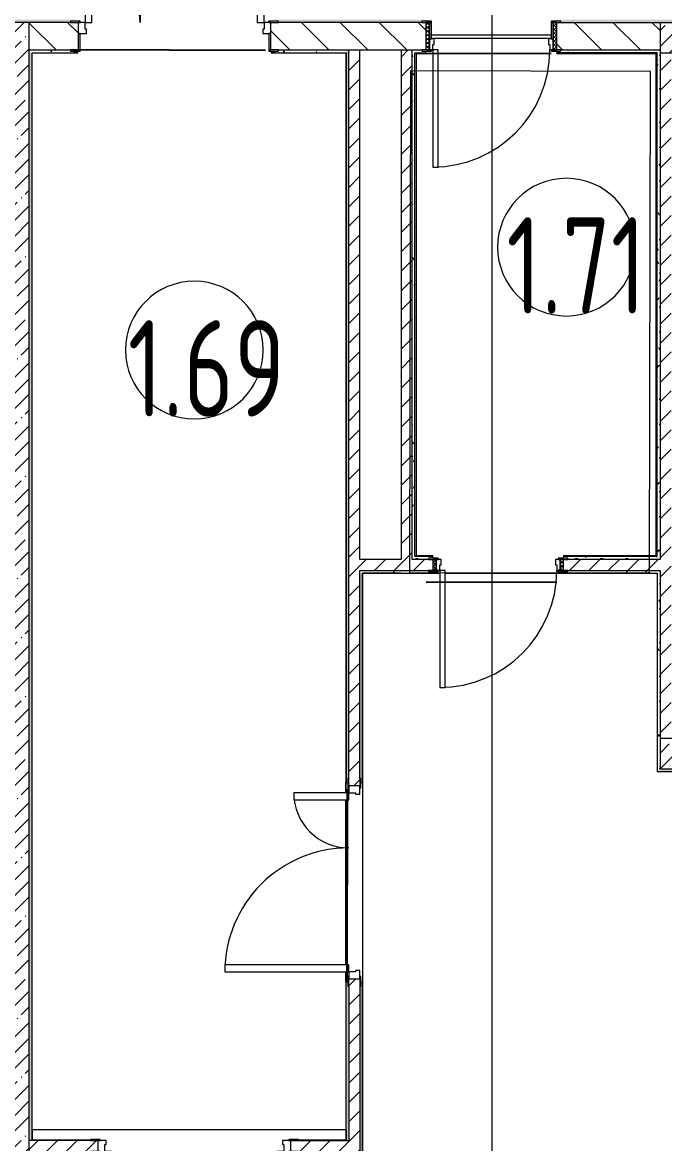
# Model space of a CAD drawing. Header units: millimetres. Extents: x -249154 to 415037, y -45458 to 354837.
# Drawn here: x 107365 to 112028, y 2321 to 10464 of the extents above; entities that cross this region are included whole.
import ezdxf

# ---------------------------------------------------------------- set-up
doc = ezdxf.new("R2010")
doc.units = ezdxf.units.MM
for name, color, linetype, lineweight in [('A-AREA-BNDY', 7, 'Continuous', 5), ('A-AREA-IDEN', 7, 'Continuous', 9), ('A-DOOR-2', 7, 'Continuous', 5), ('A-DOOR-FRAM-2', 7, 'Continuous', 5), ('A-FLOR', 7, 'Continuous', 9), ('A-WALL', 7, 'Continuous', 5), ('I-WALL', 7, 'Continuous', 5), ('Оси', 7, 'Continuous', 9)]:
    doc.layers.add(name, color=color, linetype=linetype, lineweight=lineweight)
for name, color, linetype, lineweight, true_color in [('A-DOOR-1', 7, 'Continuous', 5, 0xc0c0c0), ('A-DOOR-FRAM-1', 7, 'Continuous', 5, 0xc0c0c0), ('A-WALL-1', 9, 'Continuous', 5, 0x808080), ('A-WALL-FNSH-1', 9, 'Continuous', 5, 0x808080)]:
    doc.layers.add(name, color=color, linetype=linetype, lineweight=lineweight, true_color=true_color)
doc.styles.add('СПДС', font='ГОСТ тип А.ttf', dxfattribs={"width": 0.9})
pattern_1 = [(45, (64.7, -136.06), (-70.71068, 70.71068), [])]
pattern_2 = [(45, (64.7, -136.06), (-114.04925, 114.04925), []), (45, (178.75, -136.06), (-114.04925, 114.04925), [201.612, -40.322, 6.706, -33.617])]
pattern_3 = [(0, (64.7, -136.06), (243.84, 60.96), [20.117, -162.763, 20.117, -162.763, -975.36]), (0, (64.7, -136.06), (243.84, 60.96), [-365.76, 20.117, -345.643, 20.117, -162.763, -426.72]), (0, (64.7, -136.06), (243.84, 60.96), [-914.4, 20.117, -101.803, 20.117, -284.683]), (120, (156.14, -105.58), (-174.71291, 180.691634), [20.117, -162.763, 20.117, -162.763, -975.36]), (120, (156.14, -105.58), (-174.71291, 180.691634), [-365.76, 20.117, -345.643, 20.117, -162.763, -426.72]), (120, (156.14, -105.58), (-174.71291, 180.691634), [-914.4, 20.117, -101.803, 20.117, -284.683]), (240, (186.62, 16.34), (-69.12709, -241.651634), [20.117, -162.763, 20.117, -162.763, -975.36]), (240, (186.62, 16.34), (-69.12709, -241.651634), [-365.76, 20.117, -345.643, 20.117, -162.763, -426.72]), (240, (186.62, 16.34), (-69.12709, -241.651634), [-914.4, 20.117, -101.803, 20.117, -284.683])]

# ---------------------------------------------------------------- blocks, each defined once
blk = doc.blocks.new('110_Дверь_СКБ_1Ст_Внутренняя1 - Д-8 950x2100h_охрана-V22-Объем проектирования 1 этажа')
at = {"layer": 'A-DOOR-2'}
h = blk.add_hatch(dxfattribs=at)
h.set_pattern_fill('FP_33', color=256, style=0, pattern_type=2)
h.set_pattern_definition([(135, (1826.41, 164.685), (-14.14214, -14.14214), []), (225, (1826.41, 164.685), (14.14214, -14.14214), [])])
h.paths.add_polyline_path([(487.5, 100), (462.5, 100), (462.5, -100), (487.5, -100), (487.5, 13.7)])
at = {"layer": 'A-DOOR-FRAM-2'}
h = blk.add_hatch(dxfattribs=at)
h.set_pattern_fill('FP_34', color=256, style=0, pattern_type=2)
h.set_pattern_definition([(45, (-296.384, 164.685), (-14.1421, 14.1421), []), (135, (-296.384, 164.685), (-14.1421, -14.1421), [])])
h.paths.add_polyline_path([(-437.5, 100), (-462.5, 100), (-462.5, -100), (-437.5, -100), (-437.5, 16.5)])
at = {"layer": 'A-DOOR-1'}
for p, q in [((437.5, 950), (397.5, 950)), ((397.5, 950), (397.5, 100)), ((437.5, 100), (437.5, 950)), ((397.5, 100), (437.5, 100))]:
    blk.add_line(p, q, dxfattribs=at)
blk.add_arc((437.5, 100), 850, 90, 180, dxfattribs=at)
at = {"layer": 'A-DOOR-FRAM-1'}
for p, q in [((-422.5, 108), (-492.5, 108)), ((-492.5, 108), (-492.5, 100)), ((-492.5, 100), (-422.5, 100)), ((-437.5, 100), (-462.5, 100)), ((-462.5, 100), (-462.5, -100)), ((-412.5, 100), (-437.5, 100)), ((-437.5, 100), (-437.5, 20)), ((-437.5, -100), (-437.5, 100)), ((-422.5, 100), (-437.5, 100)), ((-437.5, 100), (-437.5, 99)), ((-437.5, 99), (-422.5, 99)), ((-422.5, 100), (-422.5, 108)), ((-422.5, 99), (-422.5, 100)), ((-412.5, 60), (-412.5, 100)), ((437.5, 100), (437.5, 60)), ((462.5, 100), (437.5, 100)), ((517.5, 108), (447.5, 108)), ((447.5, 108), (447.5, 100)), ((462.5, 100), (447.5, 100)), ((447.5, 100), (447.5, 99)), ((447.5, 100), (517.5, 100)), ((447.5, 99), (462.5, 99)), ((462.5, 20), (462.5, 100)), ((487.5, 100), (462.5, 100)), ((462.5, 100), (462.5, -100)), ((462.5, 99), (462.5, 100)), ((487.5, -100), (487.5, 100)), ((517.5, 100), (517.5, 108)), ((-437.5, 20), (-402.5, 20)), ((-422.5, 20), (-437.5, 20)), ((-437.5, 20), (-437.5, -100)), ((-422.5, -100), (-422.5, 20)), ((-402.5, 60), (-412.5, 60)), ((-402.5, 20), (-402.5, 60)), ((437.5, 60), (427.5, 60)), ((427.5, 60), (427.5, 20)), ((427.5, 20), (462.5, 20)), ((462.5, 20), (447.5, 20)), ((447.5, 20), (447.5, -100)), ((462.5, -100), (462.5, 20)), ((-422.5, -100), (-492.5, -100)), ((-492.5, -100), (-492.5, -108)), ((-492.5, -108), (-422.5, -108)), ((-462.5, -100), (-437.5, -100)), ((-437.5, -100), (-422.5, -100)), ((-422.5, -108), (-422.5, -100)), ((447.5, -100), (462.5, -100)), ((517.5, -100), (447.5, -100)), ((447.5, -100), (447.5, -108)), ((447.5, -108), (517.5, -108)), ((462.5, -100), (487.5, -100)), ((517.5, -108), (517.5, -100))]:
    blk.add_line(p, q, dxfattribs=at)
blk = doc.blocks.new('110_Дверь_СКБ_1Ст_Внутренняя1 - Д-8 950x2100h_охрана-32224770-Объем проектирования 1 этажа')
at = {"layer": 'A-DOOR-2'}
h = blk.add_hatch(dxfattribs=at)
h.set_pattern_fill('FP_35', color=256, style=0, pattern_type=2)
h.set_pattern_definition([(135, (1826.41, 104.685), (-14.14214, -14.14214), []), (225, (1826.41, 104.685), (14.14214, -14.14214), [])])
h.paths.add_polyline_path([(462.5, 40), (462.5, -40), (487.5, -40), (486.7, 40)])
at = {"layer": 'A-DOOR-FRAM-2'}
h = blk.add_hatch(dxfattribs=at)
h.set_pattern_fill('FP_36', color=256, style=0, pattern_type=2)
h.set_pattern_definition([(45, (-296.384, 104.685), (-14.1421, 14.1421), []), (135, (-296.384, 104.685), (-14.1421, -14.1421), [])])
h.paths.add_polyline_path([(-437.5, 40), (-462.5, 40), (-462.5, -40), (-437.5, -39.4), (-437.5, 39.4)])
at = {"layer": 'A-DOOR-1'}
for p, q in [((437.5, 890), (397.5, 890)), ((397.5, 890), (397.5, 40)), ((437.5, 40), (437.5, 890)), ((397.5, 40), (437.5, 40))]:
    blk.add_line(p, q, dxfattribs=at)
blk.add_arc((437.5, 40), 850, 90, 180, dxfattribs=at)
at = {"layer": 'A-DOOR-FRAM-1'}
for p, q in [((-422.5, 48), (-492.5, 48)), ((-492.5, 48), (-492.5, 40)), ((-492.5, 40), (-422.5, 40)), ((-437.5, 40), (-462.5, 40)), ((-462.5, 40), (-462.5, -40)), ((-412.5, 40), (-437.5, 40)), ((-437.5, 40), (-437.5, -40)), ((-437.5, -40), (-437.5, 40)), ((-422.5, 40), (-437.5, 40)), ((-437.5, 40), (-437.5, 39)), ((-437.5, 39), (-422.5, 39)), ((-422.5, 40), (-422.5, 48)), ((-422.5, 39), (-422.5, 40)), ((-412.5, 0), (-412.5, 40)), ((-402.5, 0), (-412.5, 0)), ((-402.5, -40), (-402.5, 0)), ((437.5, 0), (427.5, 0)), ((427.5, 0), (427.5, -40)), ((437.5, 40), (437.5, 0)), ((462.5, 40), (437.5, 40)), ((517.5, 48), (447.5, 48)), ((447.5, 48), (447.5, 40)), ((462.5, 40), (447.5, 40)), ((447.5, 40), (447.5, 39)), ((447.5, 40), (517.5, 40)), ((447.5, 39), (462.5, 39)), ((462.5, -40), (462.5, 40)), ((487.5, 40), (462.5, 40)), ((462.5, 40), (462.5, -40)), ((462.5, 39), (462.5, 40)), ((487.5, -40), (487.5, 40)), ((517.5, 40), (517.5, 48)), ((-422.5, -40), (-492.5, -40)), ((-492.5, -40), (-492.5, -48)), ((-492.5, -48), (-422.5, -48)), ((-462.5, -40), (-437.5, -40)), ((-422.5, -39), (-437.5, -39)), ((-437.5, -39), (-437.5, -40)), ((-437.5, -40), (-402.5, -40)), ((-437.5, -40), (-422.5, -40)), ((-422.5, -40), (-422.5, -39)), ((-422.5, -48), (-422.5, -40)), ((427.5, -40), (462.5, -40)), ((462.5, -39), (447.5, -39)), ((447.5, -39), (447.5, -40)), ((447.5, -40), (462.5, -40)), ((517.5, -40), (447.5, -40)), ((447.5, -40), (447.5, -48)), ((447.5, -48), (517.5, -48)), ((462.5, -40), (462.5, -39)), ((462.5, -40), (487.5, -40)), ((517.5, -48), (517.5, -40))]:
    blk.add_line(p, q, dxfattribs=at)
blk = doc.blocks.new('110_Дверь_СКБ_2Ст - Д-2а_л_ Из коридора на лестницу-32216062-Объем проектирования 1 этажа')
at = {"layer": 'A-DOOR-1'}
for p, q in [((662.5, 1000), (612.5, 1000)), ((612.5, 1000), (612.5, 100)), ((662.5, 100), (662.5, 1000)), ((-637.5, 500), (-637.5, 100)), ((-587.5, 500), (-637.5, 500)), ((-587.5, 100), (-587.5, 500)), ((-637.5, 100), (-587.5, 100)), ((612.5, 100), (662.5, 100))]:
    blk.add_line(p, q, dxfattribs=at)
for centre, radius, start, end in [((662.5, 100), 900, 90, 180), ((-637.5, 100), 400, 360, 90)]:
    blk.add_arc(centre, radius, start, end, dxfattribs=at)
at = {"layer": 'A-DOOR-FRAM-1'}
for p, q in [((-672.5, 108), (-742.5, 108)), ((-742.5, 108), (-742.5, 100)), ((-742.5, 100), (-672.5, 100)), ((-637.5, 100), (-687.5, 100)), ((-687.5, 100), (-687.5, 20)), ((-672.5, 100), (-672.5, 108)), ((-637.5, 50), (-637.5, 100)), ((662.5, 100), (662.5, 50)), ((712.5, 100), (662.5, 100)), ((767.5, 108), (697.5, 108)), ((697.5, 108), (697.5, 100)), ((697.5, 100), (767.5, 100)), ((712.5, 20), (712.5, 100)), ((767.5, 100), (767.5, 108)), ((-687.5, 20), (-627.5, 20)), ((-672.5, 20), (-687.5, 20)), ((-687.5, 20), (-687.5, -100)), ((-672.5, -100), (-672.5, 20)), ((-627.5, 50), (-637.5, 50)), ((-627.5, 20), (-627.5, 50)), ((662.5, 50), (652.5, 50)), ((652.5, 50), (652.5, 20)), ((652.5, 20), (712.5, 20)), ((712.5, 20), (697.5, 20)), ((697.5, 20), (697.5, -100)), ((712.5, -100), (712.5, 20)), ((-672.5, -100), (-742.5, -100)), ((-742.5, -100), (-742.5, -108)), ((-742.5, -108), (-672.5, -108)), ((-687.5, -100), (-672.5, -100)), ((-672.5, -108), (-672.5, -100)), ((697.5, -100), (712.5, -100)), ((767.5, -100), (697.5, -100)), ((697.5, -100), (697.5, -108)), ((697.5, -108), (767.5, -108)), ((767.5, -108), (767.5, -100))]:
    blk.add_line(p, q, dxfattribs=at)
blk = doc.blocks.new('110_Дверь_СКБ_2Ст - Д-5_п_ Из игровой в коридор-32215844-Объем проектирования 1 этажа')
at = {"layer": 'A-DOOR-1'}
for p, q in [((-637.5, 940), (-637.5, 40)), ((-587.5, 940), (-637.5, 940)), ((-587.5, 40), (-587.5, 940)), ((662.5, 440), (612.5, 440)), ((612.5, 440), (612.5, 40)), ((662.5, 40), (662.5, 440)), ((-637.5, 40), (-587.5, 40)), ((612.5, 40), (662.5, 40))]:
    blk.add_line(p, q, dxfattribs=at)
for centre, radius, start, end in [((-637.5, 40), 900, 0, 90), ((662.5, 40), 400, 90, 180)]:
    blk.add_arc(centre, radius, start, end, dxfattribs=at)
at = {"layer": 'A-DOOR-FRAM-1'}
for p, q in [((-672.5, 48), (-742.5, 48)), ((-742.5, 48), (-742.5, 40)), ((-742.5, 40), (-672.5, 40)), ((-637.5, 40), (-687.5, 40)), ((-687.5, 40), (-687.5, -40)), ((-672.5, 40), (-672.5, 48)), ((-637.5, -10), (-637.5, 40)), ((662.5, 40), (662.5, -10)), ((712.5, 40), (662.5, 40)), ((767.5, 48), (697.5, 48)), ((697.5, 48), (697.5, 40)), ((697.5, 40), (767.5, 40)), ((712.5, -40), (712.5, 40)), ((767.5, 40), (767.5, 48)), ((-672.5, -40), (-742.5, -40)), ((-742.5, -40), (-742.5, -48)), ((-742.5, -48), (-672.5, -48)), ((-672.5, -39), (-687.5, -39)), ((-687.5, -39), (-687.5, -40)), ((-687.5, -40), (-627.5, -40)), ((-687.5, -40), (-672.5, -40)), ((-672.5, -40), (-672.5, -39)), ((-672.5, -48), (-672.5, -40)), ((-627.5, -10), (-637.5, -10)), ((-627.5, -40), (-627.5, -10)), ((662.5, -10), (652.5, -10)), ((652.5, -10), (652.5, -40)), ((652.5, -40), (712.5, -40)), ((712.5, -39), (697.5, -39)), ((697.5, -39), (697.5, -40)), ((697.5, -40), (712.5, -40)), ((767.5, -40), (697.5, -40)), ((697.5, -40), (697.5, -48)), ((697.5, -48), (767.5, -48)), ((712.5, -40), (712.5, -39)), ((767.5, -48), (767.5, -40))]:
    blk.add_line(p, q, dxfattribs=at)
blk = doc.blocks.new('110_Дверь_СКБ_2Ст - Д-2а_п_ Из коридора на лестницу-32239107-Объем проектирования 1 этажа')
at = {"layer": 'A-DOOR-1'}
for p, q in [((-637.5, 940), (-637.5, 40)), ((-587.5, 940), (-637.5, 940)), ((-587.5, 40), (-587.5, 940)), ((662.5, 440), (612.5, 440)), ((612.5, 440), (612.5, 40)), ((662.5, 40), (662.5, 440)), ((-637.5, 40), (-587.5, 40)), ((612.5, 40), (662.5, 40))]:
    blk.add_line(p, q, dxfattribs=at)
for centre, radius, start, end in [((-637.5, 40), 900, 0, 90), ((662.5, 40), 400, 90, 180)]:
    blk.add_arc(centre, radius, start, end, dxfattribs=at)
at = {"layer": 'A-DOOR-FRAM-1'}
for p, q in [((-672.5, 48), (-742.5, 48)), ((-742.5, 48), (-742.5, 40)), ((-742.5, 40), (-672.5, 40)), ((-637.5, 40), (-687.5, 40)), ((-687.5, 40), (-687.5, -40)), ((-672.5, 40), (-672.5, 48)), ((-637.5, -10), (-637.5, 40)), ((662.5, 40), (662.5, -10)), ((712.5, 40), (662.5, 40)), ((767.5, 48), (697.5, 48)), ((697.5, 48), (697.5, 40)), ((697.5, 40), (767.5, 40)), ((712.5, -40), (712.5, 40)), ((767.5, 40), (767.5, 48)), ((-672.5, -40), (-742.5, -40)), ((-742.5, -40), (-742.5, -48)), ((-742.5, -48), (-672.5, -48)), ((-672.5, -39), (-687.5, -39)), ((-687.5, -39), (-687.5, -40)), ((-687.5, -40), (-627.5, -40)), ((-687.5, -40), (-672.5, -40)), ((-672.5, -40), (-672.5, -39)), ((-672.5, -48), (-672.5, -40)), ((-627.5, -10), (-637.5, -10)), ((-627.5, -40), (-627.5, -10)), ((662.5, -10), (652.5, -10)), ((652.5, -10), (652.5, -40)), ((652.5, -40), (712.5, -40)), ((712.5, -39), (697.5, -39)), ((697.5, -39), (697.5, -40)), ((697.5, -40), (712.5, -40)), ((767.5, -40), (697.5, -40)), ((697.5, -40), (697.5, -48)), ((697.5, -48), (767.5, -48)), ((712.5, -40), (712.5, -39)), ((767.5, -48), (767.5, -40))]:
    blk.add_line(p, q, dxfattribs=at)
blk = doc.blocks.new('Марка_Помещения - Номер-25198446-Объем проектирования 1 этажа')
at = {"layer": 'A-AREA-IDEN'}
for start, end in [(360, 180), (180, 360)]:
    blk.add_arc((0, 0), 2.5, start, end, dxfattribs=at)

msp = doc.modelspace()

# ---------------------------------------------------------------- hatches: boundary and pattern name
at = {"layer": 'I-WALL'}
h = msp.add_hatch(dxfattribs=at)
h.set_pattern_fill('FP_191', color=256, style=0, pattern_type=2)
h.set_pattern_definition(pattern_3)
h.paths.add_polyline_path([(119394.7, 10463.9), (121254.7, 10463.9), (121254.6, 10483.9), (111244.7, 10483.9), (111244.7, 10471.9), (111274.7, 10471.9), (111274.7, 10463.9), (118009.5, 10463.9)])
h.paths.add_polyline_path([(109224.7, 10463.9), (110264.7, 10463.9), (110264.7, 10471.9), (110294.7, 10471.9), (110294.7, 10483.9), (109194.7, 10483.9), (109194.7, 10471.9), (109224.7, 10471.9), (109224.7, 10464.5)])
h.paths.add_polyline_path([(107194.7, 10463.9), (107714.7, 10464.2), (107714.7, 10471.9), (107744.7, 10471.9), (107744.7, 10483.9), (105159.7, 10483.9), (105159.7, 10471.9), (105189.7, 10471.9), (105189.7, 10463.9), (107021.2, 10463.9)])
h.paths.add_polyline_path([(102895.1, 10463.9), (103679.7, 10464.2), (103679.7, 10471.9), (103709.7, 10471.9), (103709.7, 10483.9), (100893.7, 10483), (100873.7, 10463.9), (101674.7, 10463.9)])
h.paths.add_polyline_path([(100873.7, 10463.9), (100893.7, 10483.9), (100873.7, 10483.9)])
h = msp.add_hatch(dxfattribs=at)
h.set_pattern_fill('FP_1', color=256, style=0, pattern_type=2)
h.set_pattern_definition(pattern_2)
h.paths.add_polyline_path([(107414.7, 2263.9), (107414.7, 10243.9), (107194.7, 10263.9), (107194.7, 2263.9), (107414.5, 2263.9)])
h.paths.add_polyline_path([(107414.7, 10243.9), (107414.7, 10463.9), (107194.7, 10463.9), (107194.7, 10263.9)])
h = msp.add_hatch(dxfattribs=at)
h.set_pattern_fill('FP_23', color=256, style=0, pattern_type=2)
h.set_pattern_definition([(135, (64.7, -136.06), (-141.42136, -141.42136), [])])
h.paths.add_polyline_path([(119414.7, 10263.9), (121274.7, 10263.9), (121274.7, 10463.9), (119394.7, 10463.9), (119394.7, 10263.9), (119399.6, 10263.9)])
h.paths.add_polyline_path([(111274.7, 10263.9), (111994.7, 10263.9), (111994.7, 10463.9), (111244.7, 10463.9), (111244.7, 10263.9)])
h.paths.add_polyline_path([(110194.7, 10263.9), (110294.7, 10263.9), (110294.7, 10463.9), (109169.7, 10463.9), (109169.7, 10263.9), (110115.8, 10263.9)])
h.paths.add_polyline_path([(107745.5, 10263.9), (107769.7, 10263.9), (107769.7, 10463.9), (107414.7, 10463.9), (107414.7, 10263.9), (107744.7, 10263.9)])
h = msp.add_hatch(dxfattribs=at)
h.set_pattern_fill('FP_1', color=256, style=0, pattern_type=2)
h.set_pattern_definition(pattern_2)
h.paths.add_polyline_path([(119314.7, 10243.9), (119394.7, 10243.9), (119394.7, 10463.9), (111994.7, 10463.9), (111994.7, 10243.9), (119043.6, 10243.9)])
h = msp.add_hatch(dxfattribs=at)
h.set_pattern_fill('FP_191', color=256, style=0, pattern_type=2)
h.set_pattern_definition(pattern_3)
h.paths.add_polyline_path([(107434.7, 10243.9), (107744.7, 10243.9), (107744.7, 10255.9), (107714.7, 10255.9), (107714.7, 10263.9), (107414.7, 10263.9), (107414.7, 10243.9)])
h.paths.add_polyline_path([(109713.7, 10243.9), (109714.6, 10263.9), (109224.7, 10262.8), (109224.7, 10255.9), (109194.7, 10255.9), (109194.7, 10243.9), (109224.7, 10243.9)])
h = msp.add_hatch(dxfattribs=at)
h.set_pattern_fill('FP_191', color=256, style=0, pattern_type=2)
h.set_pattern_definition(pattern_3)
h.paths.add_polyline_path([(109734.7, 2343.9), (109734.2, 3463.9), (109726.7, 3463.9), (109726.7, 3493.9), (109714.7, 3493.9), (109714.7, 2344.9)])
h.paths.add_polyline_path([(109726.7, 4943.9), (109726.7, 4973.9), (109734.7, 4973.9), (109734.7, 10263.9), (109714.7, 10263.9), (109714.7, 4943.9)])
h = msp.add_hatch(dxfattribs=at)
h.set_pattern_fill('FP_22', color=256, style=0, pattern_type=2)
h.set_pattern_definition(pattern_1)
h.paths.add_polyline_path([(109787.7, -11.1), (109814.7, -11.1), (109814.6, 3518.9), (109734.7, 3518.9), (109734.7, -11.1)])
h.paths.add_polyline_path([(109734.7, 4918.9), (109814.7, 4918.9), (109814.7, 10263.9), (109734.7, 10263.9), (109734.7, 4943.9)])
h = msp.add_hatch(dxfattribs=at)
h.set_pattern_fill('FP_22', color=256, style=0, pattern_type=2)
h.set_pattern_definition(pattern_1)
h.paths.add_polyline_path([(110115.8, 6563.9), (110194.7, 6563.9), (110194.7, 10263.9), (110114.7, 10263.9), (110114.7, 6563.9)])
h = msp.add_hatch(dxfattribs=at)
h.set_pattern_fill('FP_191', color=256, style=0, pattern_type=2)
h.set_pattern_definition(pattern_3)
h.paths.add_polyline_path([(110194.7, 6583.9), (110214.7, 6583.9), (110214.7, 10263.9), (110194.7, 10263.9), (110194.7, 7276.5)])
h = msp.add_hatch(dxfattribs=at)
h.set_pattern_fill('FP_191', color=256, style=0, pattern_type=2)
h.set_pattern_definition(pattern_3)
h.paths.add_polyline_path([(111974.2, 10243.9), (111994.7, 10243.9), (111994.7, 10263.9), (111274.7, 10263.1), (111274.7, 10255.9), (111244.7, 10255.9), (111244.7, 10243.9), (111965.7, 10243.9)])
h.paths.add_polyline_path([(110294.7, 10243.9), (110294.7, 10255.9), (110264.7, 10256.4), (110264.7, 10263.9), (110214.7, 10263.9), (110214.7, 10243.9), (110264.7, 10243.9)])
h = msp.add_hatch(dxfattribs=at)
h.set_pattern_fill('FP_191', color=256, style=0, pattern_type=2)
h.set_pattern_definition(pattern_3)
h.paths.add_polyline_path([(107431.7, 2343.9), (107434.7, 2343.9), (107434.7, 10242.9), (107414.7, 10243.9), (107414.7, 2343.9)])
h = msp.add_hatch(dxfattribs=at)
h.set_pattern_fill('FP_191', color=256, style=0, pattern_type=2)
h.set_pattern_definition(pattern_3)
h.paths.add_polyline_path([(111994.7, 6563.9), (111994.7, 10243.9), (111974.7, 10243.9), (111974.7, 6563.9)])
h = msp.add_hatch(dxfattribs=at)
h.set_pattern_fill('FP_22', color=256, style=0, pattern_type=2)
h.set_pattern_definition(pattern_1)
h.paths.add_polyline_path([(112074.7, 5263.9), (112074.7, 10243.9), (111994.7, 10243.9), (111994.7, 5263.9)])
h = msp.add_hatch(dxfattribs=at)
h.set_pattern_fill('FP_22', color=256, style=0, pattern_type=2)
h.set_pattern_definition(pattern_1)
h.paths.add_polyline_path([(109814.7, 6483.9), (110344.7, 6483.9), (110344.7, 6563.9), (109814.7, 6563.9)])
h.paths.add_polyline_path([(111305.7, 6483.9), (111994.7, 6483.9), (111994.7, 6563.9), (111294.7, 6563.9), (111294.7, 6483.9)])
h = msp.add_hatch(dxfattribs=at)
h.set_pattern_fill('FP_191', color=256, style=0, pattern_type=2)
h.set_pattern_definition(pattern_3)
h.paths.add_polyline_path([(111324.7, 6563.9), (111974.7, 6563.9), (111974.7, 6583.9), (111294.7, 6583.9), (111294.7, 6571.9), (111324.7, 6571.9), (111324.7, 6564.8)])
h.paths.add_polyline_path([(110214.7, 6563.9), (110314.7, 6563.9), (110314.7, 6571.9), (110344.7, 6571.9), (110344.7, 6583.9), (110194.7, 6583.9), (110194.7, 6563.9)])
h = msp.add_hatch(dxfattribs=at)
h.set_pattern_fill('FP_191', color=256, style=0, pattern_type=2)
h.set_pattern_definition(pattern_3)
h.paths.add_polyline_path([(110344.7, 6463.9), (110344.7, 6475.9), (110314.7, 6475.9), (110314.7, 6483.9), (109814.7, 6483.9), (109835.7, 6463.9), (110314.7, 6463.9)])
h.paths.add_polyline_path([(111973.7, 6463.9), (111994.7, 6483.9), (111324.7, 6483.1), (111324.7, 6475.9), (111294.7, 6475.9), (111294.7, 6463.9), (111324.7, 6463.9)])
h.paths.add_polyline_path([(109834.7, 6463.9), (109814.7, 6483.9), (109814.7, 6463.9)])
h.paths.add_polyline_path([(111974.7, 6463.9), (111994.7, 6463.9), (111994.7, 6483.9)])
h = msp.add_hatch(dxfattribs=at)
h.set_pattern_fill('FP_191', color=256, style=0, pattern_type=2)
h.set_pattern_definition(pattern_3)
h.paths.add_polyline_path([(109814.7, 13.9), (109834.7, 33.9), (109834.7, 3493.9), (109822.7, 3493.9), (109822.7, 3463.9), (109814.7, 3463.9), (109814.7, 33.9)])
h.paths.add_polyline_path([(109834.7, 4943.9), (109834.7, 6463.9), (109814.7, 6463.9), (109814.7, 4973.9), (109822.7, 4973.9), (109822.7, 4943.9)])
h = msp.add_hatch(dxfattribs=at)
h.set_pattern_fill('FP_191', color=256, style=0, pattern_type=2)
h.set_pattern_definition(pattern_3)
h.paths.add_polyline_path([(111974.7, 5023.9), (111994.7, 5024.7), (111994.7, 6463.9), (111974.7, 6463.9), (111974.7, 5043.9)])
h = msp.add_hatch(dxfattribs=at)
h.set_pattern_fill('FP_1', color=256, style=0, pattern_type=2)
h.set_pattern_definition(pattern_2)
h.paths.add_polyline_path([(118534.4, 5043.9), (119394.7, 5043.9), (119394.7, 5263.9), (118494.7, 5263.9), (118494.7, 5043.9), (118524.7, 5043.9)])
h.paths.add_polyline_path([(112574.7, 5043.9), (117444.7, 5043.9), (117444.7, 5263.9), (111994.7, 5263.9), (111994.7, 5043.9), (112509.7, 5043.9)])
h = msp.add_hatch(dxfattribs=at)
h.set_pattern_fill('FP_191', color=256, style=0, pattern_type=2)
h.set_pattern_definition(pattern_3)
h.paths.add_polyline_path([(118934.7, 5023.9), (119353.7, 5023.9), (119354.7, 5043.9), (118524.7, 5043.2), (118524.7, 5035.9), (118494.7, 5035.9), (118494.7, 5023.9), (118591, 5023.9)])
h.paths.add_polyline_path([(117444.7, 5023.9), (117444.7, 5035.9), (117414.7, 5035.9), (117414.7, 5043.9), (111994.7, 5043.9), (111994.7, 5023.9), (117414.7, 5023.9)])
h = msp.add_hatch(dxfattribs=at)
h.set_pattern_fill('FP_22', color=256, style=0, pattern_type=2)
h.set_pattern_definition(pattern_1)
h.paths.add_polyline_path([(109734.7, 2263.9), (109734.7, 2343.9), (109313.7, 2343.9), (109313.7, 2263.9), (109729.3, 2263.9)])
h.paths.add_polyline_path([(107414.7, 2263.9), (107913.7, 2263.9), (107913.7, 2343.9), (107414.7, 2343.9)])

# ---------------------------------------------------------------- linework, layer by layer
for points in [[(107730.4, 10266.6), (109130.4, 10263.3)], [(110255.3, 10240.7), (111205.3, 10238.5)], [(110296.3, 6400.6), (111246.3, 6398.3)], [(109722.8, 4896.9), (109719.5, 3496.9)]]:
    msp.add_lwpolyline(points)
at = {"layer": 'A-AREA-BNDY', "flags": 128}
msp.add_lwpolyline([(111926, 10107.8), (110184, 10111.9), (110175.5, 6469.9), (111917.5, 6465.8)], close=True, dxfattribs=at)
at = {"layer": 'A-FLOR'}
for p, q in [((111204.7, 10370.2), (110334.7, 10370.2)), ((110334.7, 10350.2), (111204.7, 10350.2)), ((107434.7, 10243.9), (107744.7, 10243.9)), ((107434.7, 2420.9), (107434.7, 10242.9)), ((107744.7, 10243.9), (107744.7, 10255.9)), ((109194.7, 10255.9), (109194.7, 10243.9)), ((109194.7, 10243.9), (109713.7, 10243.9)), ((109714.7, 4868.9), (109714.7, 10243.9)), ((111244.7, 10255.9), (111244.7, 10243.9)), ((110344.7, 6571.9), (110344.7, 6583.9)), ((111294.7, 6583.9), (111294.7, 6571.9)), ((109834.7, 4943.9), (109834.7, 6463.9)), ((110115.8, 6463.9), (110394.7, 6463.9)), ((110344.7, 6463.9), (110344.7, 6475.9)), ((110434.7, 6463.9), (111973.7, 6463.9)), ((111294.7, 6475.9), (111294.7, 6463.9)), ((111974.7, 6463.9), (111974.7, 5023.9)), ((111974.7, 5023.9), (117494.7, 5023.9)), ((109713.7, 4868.9), (109713.7, 4943.9)), ((109714.7, 4943.9), (109726.7, 4943.9)), ((109822.7, 4943.9), (109834.7, 4943.9)), ((109713.7, 3618.9), (109713.7, 4818.9)), ((109714.7, 3618.9), (109714.7, 4818.9)), ((109713.7, 3493.9), (109713.7, 3568.9)), ((109714.7, 2420.9), (109714.7, 3568.9)), ((109726.7, 3493.9), (109714.7, 3493.9)), ((109834.7, 3493.9), (109822.7, 3493.9)), ((109834.7, 38.9), (109834.7, 3493.9)), ((109714.7, 2420.9), (107434.7, 2420.9))]:
    msp.add_line(p, q, dxfattribs=at)
at = {"layer": 'A-WALL'}
for p, q in [((107414.7, 2263.9), (107414.7, 10463.9)), ((110194.7, 10263.9), (110264.7, 10263.9)), ((111274.7, 10263.9), (111994.7, 10263.9)), ((107434.7, 10242.9), (107434.7, 10243.9)), ((111973.7, 6463.9), (111974.7, 6463.9)), ((109734.7, 3463.9), (109734.7, 2343.9)), ((107434.7, 2420.9), (107434.7, 2343.9)), ((109714.7, 2420.9), (109714.7, 2344.9)), ((107858.7, 2343.9), (107414.7, 2343.9)), ((109368.7, 2343.9), (109734.7, 2343.9))]:
    msp.add_line(p, q, dxfattribs=at)
at = {"layer": 'A-WALL-1'}
for p, q in [((107714.7, 10463.9), (105189.7, 10463.9)), ((110264.7, 10463.9), (109224.7, 10463.9)), ((111274.7, 10463.9), (121274.7, 10463.9)), ((111994.7, 10463.9), (111994.7, 6563.9)), ((107414.7, 10263.9), (107714.7, 10263.9)), ((109224.7, 10263.9), (110194.7, 10263.9)), ((109734.7, 4973.9), (109734.7, 10263.9)), ((109814.7, 6563.9), (109814.7, 10263.9)), ((110114.7, 10263.9), (110114.7, 6563.9)), ((110194.7, 6563.9), (110194.7, 10263.9)), ((109713.7, 10243.9), (109714.7, 10243.9)), ((109714.7, 10243.9), (109714.7, 4943.9)), ((110294.7, 10243.9), (110294.7, 10255.9)), ((111244.7, 10255.9), (111244.7, 10243.9)), ((111994.7, 10243.9), (119394.7, 10243.9)), ((110114.7, 6563.9), (109814.7, 6563.9)), ((110314.7, 6563.9), (110194.7, 6563.9)), ((111994.7, 6563.9), (111324.7, 6563.9)), ((109814.7, 6483.9), (110314.7, 6483.9)), ((109814.7, 4973.9), (109814.7, 6483.9)), ((109834.7, 6463.9), (109835.7, 6463.9)), ((111324.7, 6483.9), (111994.7, 6483.9)), ((111994.7, 6483.9), (111994.7, 5043.9)), ((115624.7, 5263.9), (111994.7, 5263.9)), ((111994.7, 5043.9), (117414.7, 5043.9)), ((109814.7, 3463.9), (109814.7, -11.1))]:
    msp.add_line(p, q, dxfattribs=at)
at = {"layer": 'A-WALL-FNSH-1'}
for p, q in [((107435.7, 10242.9), (107769.7, 10242.9)), ((107435.7, 2344.9), (107435.7, 10242.9)), ((107769.7, 10243.9), (107744.7, 10243.9)), ((107769.7, 10242.9), (107769.7, 10243.9)), ((109194.7, 10243.9), (109169.7, 10243.9)), ((109169.7, 10243.9), (109169.7, 10242.9)), ((109169.7, 10242.9), (109713.7, 10242.9)), ((109713.7, 10242.9), (109713.7, 4943.9)), ((110115.8, 6463.9), (109835.7, 6463.9)), ((109835.7, 34.9), (109835.7, 6462.9)), ((109835.7, 6462.9), (110344.7, 6462.9)), ((110344.7, 6462.9), (110344.7, 6463.9)), ((111294.7, 6463.9), (111294.7, 6462.9)), ((111294.7, 6462.9), (111973.7, 6462.9)), ((111973.7, 6462.9), (111973.7, 5022.9)), ((111973.7, 5022.9), (117444.7, 5022.9)), ((109834.7, 4943.9), (109834.7, 33.9)), ((109713.7, 3493.9), (109713.7, 2343.9)), ((107858.7, 2344.9), (107435.7, 2344.9)), ((109714.7, 2344.9), (109368.7, 2344.9))]:
    msp.add_line(p, q, dxfattribs=at)
at = {"layer": 'I-WALL'}
for p, q in [((110214.7, 10243.9), (110294.7, 10243.9)), ((110214.7, 6583.9), (110214.7, 10243.9)), ((110294.7, 10234.9), (110223.7, 10234.9)), ((110223.7, 10234.9), (110223.7, 6592.9)), ((110294.7, 10234.9), (110294.7, 10243.9)), ((111244.7, 10243.9), (111244.7, 10234.9)), ((111974.7, 10243.9), (111244.7, 10243.9)), ((111974.2, 10234.9), (111244.7, 10234.9)), ((111965.7, 6584.4), (111965.7, 10243.9)), ((111974.2, 10234.9), (111974.2, 10243.9)), ((111974.7, 6583.9), (111974.7, 10243.9)), ((110344.7, 6583.9), (110214.7, 6583.9)), ((110223.7, 6592.9), (110344.7, 6592.9)), ((110344.7, 6583.9), (110344.7, 6592.9)), ((111294.7, 6592.9), (111974.7, 6592.9)), ((111294.7, 6592.9), (111294.7, 6583.9)), ((111974.7, 6583.9), (111294.7, 6583.9)), ((111965.7, 6584.4), (111974.7, 6584.4)), ((109714.7, 2343.9), (109714.7, 2344.9))]:
    msp.add_line(p, q, dxfattribs=at)
at = {"layer": 'Оси'}
msp.add_lwpolyline([(110774.7, -2042.3), (110774.7, 2957.7), (110774.7, 16892.2), (110774.7, 21892.2)], dxfattribs=at)

# ---------------------------------------------------------------- block references
at = {"layer": 'A-AREA-IDEN', "xscale": 199.9999999999999, "yscale": 199.9999999999999, "zscale": 199.9999999999999}
for p in [(111315.2, 8831.6), (108613.8, 8084.2)]:
    msp.add_blockref('Марка_Помещения - Номер-25198446-Объем проектирования 1 этажа', p, dxfattribs=at)
at = {"layer": 'A-DOOR-1'}
msp.add_blockref('110_Дверь_СКБ_2Ст - Д-2а_л_ Из коридора на лестницу-32216062-Объем проектирования 1 этажа', (108457.2, 10363.9), dxfattribs=at)
for name, p, rotation in [('110_Дверь_СКБ_1Ст_Внутренняя1 - Д-8 950x2100h_охрана-V22-Объем проектирования 1 этажа', (110782.2, 10363.9), 180), ('110_Дверь_СКБ_1Ст_Внутренняя1 - Д-8 950x2100h_охрана-32224770-Объем проектирования 1 этажа', (110832.2, 6523.9), 180), ('110_Дверь_СКБ_2Ст - Д-5_п_ Из игровой в коридор-32215844-Объем проектирования 1 этажа', (109774.7, 4206.4), 89.99999999999991), ('110_Дверь_СКБ_2Ст - Д-2а_п_ Из коридора на лестницу-32239107-Объем проектирования 1 этажа', (108626.2, 2303.9), 180)]:
    msp.add_blockref(name, p, dxfattribs=dict(at, rotation=rotation))

# ---------------------------------------------------------------- texts
at = {"layer": 'A-AREA-IDEN', "char_height": 700, "attachment_point": 1, "style": 'СПДС'}
for s, insert, width in [('1.71', (110879.1, 9048.7), 1096.708), ('1.69', (108130, 8301.4), 1212.151)]:
    msp.add_mtext(s, dxfattribs=dict(at, insert=insert, width=width))

doc.saveas('drawing.dxf')
